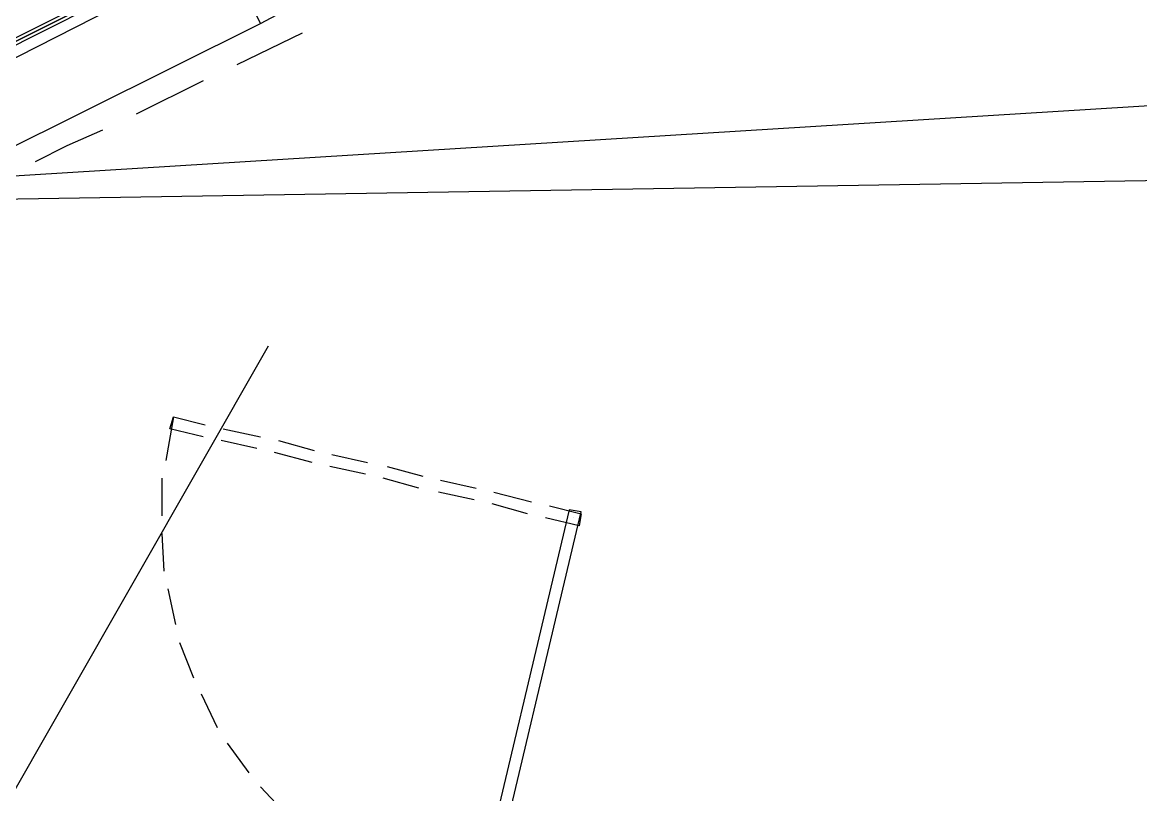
# Model space of a CAD drawing. Header units: feet. Extents: x -84 to 198, y -22 to 181.
# Drawn here: x 39.5 to 47.04, y 137.71 to 142.92 of the extents above; entities that cross this region are included whole.
import ezdxf

# ---------------------------------------------------------------- set-up
doc = ezdxf.new("R2010")
doc.units = ezdxf.units.FT
doc.layers.add('A-AREA-UNIDAD', color=30, linetype='CONTINUOUS')
doc.layers.add('A-LINEA', color=7, linetype='CONTINUOUS')

msp = doc.modelspace()

# ---------------------------------------------------------------- linework, layer by layer
at = {"layer": 'A-AREA-UNIDAD'}
msp.add_lwpolyline([(59.44, 150.2578), (56.48, 149.4222), (56.192, 149.1733), (55.68, 149.1733), (48.72, 146.7733), (48.608, 146.4889), (48.032, 146.4889), (44.992, 145.2622), (44.88, 144.9778), (44.08, 144.8533), (41.248, 143.5378), (41.2, 143.3422), (40.752, 143.3422), (37.68, 141.7778), (37.632, 141.4222), (37.04, 141.3689), (34.48, 139.2178), (34.432, 138.7733), (33.92, 138.6133), (31.872, 136.1422)], dxfattribs=at)
at = {"layer": 'A-LINEA'}
for p, q in [((137.3218, 147.95), (37.3544, 141.7506)), ((134.895, 143.2722), (37.2384, 141.6899)), ((37.7867, 141.2578), (41.1067, 142.9111)), ((41.3867, 142.8444), (40.9467, 142.6311)), ((40.72, 142.5244), (40.2667, 142.2978)), ((38.72, 136.4711), (41.16, 140.7378)), ((40.52, 140.2578), (40.7333, 140.2044)), ((40.8533, 140.1778), (41.1067, 140.1244)), ((41.08, 140.0444), (40.84, 140.0978)), ((41.2267, 140.0978), (41.4667, 140.0311)), ((41.4533, 139.9511), (41.2, 140.0178)), ((41.5867, 140.0044), (41.8267, 139.9511)), ((41.8133, 139.8711), (41.5733, 139.9244)), ((41.96, 139.9244), (42.2, 139.8578)), ((40.44, 139.8444), (40.44, 139.5911)), ((42.1733, 139.7778), (41.9333, 139.8444)), ((42.32, 139.8311), (42.56, 139.7778)), ((42.5467, 139.6978), (42.3067, 139.7511)), ((42.68, 139.7511), (42.9333, 139.6844)), ((42.9067, 139.6044), (42.6667, 139.6711)), ((40.44, 139.4711), (40.4533, 139.2178)), ((40.48, 139.0978), (40.5333, 138.8578)), ((40.56, 138.7378), (40.6533, 138.4978)), ((40.7067, 138.3911), (40.8133, 138.1644)), ((40.88, 138.0578), (41.0267, 137.8578)), ((41.1067, 137.7644), (41.28, 137.5778))]:
    msp.add_line(p, q, dxfattribs=at)
for points in [[(41.1067, 142.9111), (41.36, 143.0444), (41.1067, 143.5644), (40.84, 143.4311), (41.1067, 142.9111)], [(37.3867, 141.7778), (40.92, 143.5511), (40.92, 143.5244), (37.4, 141.7644), (37.3867, 141.7778)], [(37.4, 141.7511), (37.4, 141.7644), (40.92, 143.5244), (40.9333, 143.5244), (40.9333, 143.5111), (37.4133, 141.7378), (37.4, 141.7511)], [(40.04, 142.1911), (39.8, 142.0844), (39.5867, 141.9778)], [(40.72, 140.1244), (40.4933, 140.1778), (40.52, 140.2578), (40.4667, 139.9644)], [(43.0533, 139.6578), (43.2667, 139.6044), (43.2533, 139.5244), (43.0267, 139.5778)], [(43.1867, 139.6311), (42.5333, 136.8711), (42.6133, 136.8578), (43.2667, 139.6178), (43.1867, 139.6311)], [(43.2133, 139.5778), (43.2133, 139.5778), (43.2133, 139.5778)]]:
    msp.add_lwpolyline(points, dxfattribs=at)

doc.saveas('drawing.dxf')
